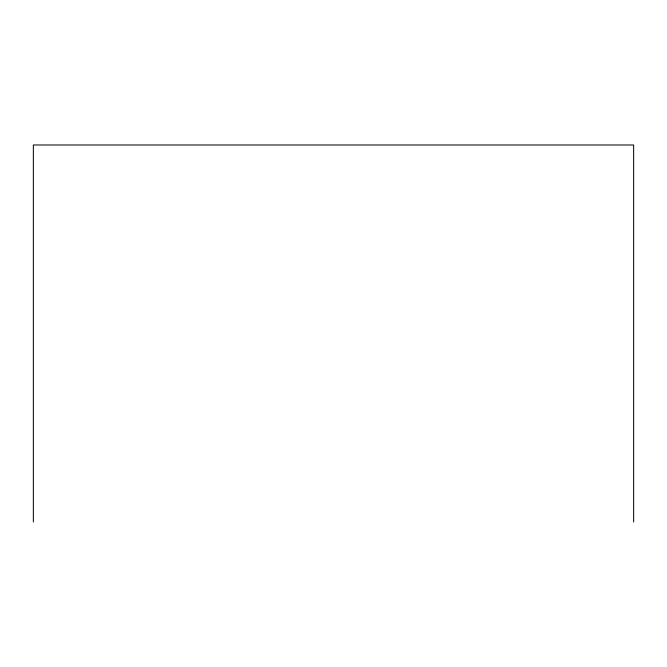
<?xml version="1.0" encoding="UTF-8"?>
<svg xmlns="http://www.w3.org/2000/svg" width="667" height="667" viewBox="0 0 667 667"><rect width="100%" height="100%" fill="white"/><g stroke="black" fill="none" stroke-linecap="round" stroke-linejoin="round"><path stroke-width="1" d="M633.65 522.011L633.65 144.989L33.35 144.989L33.35 522.011"/></g></svg>
